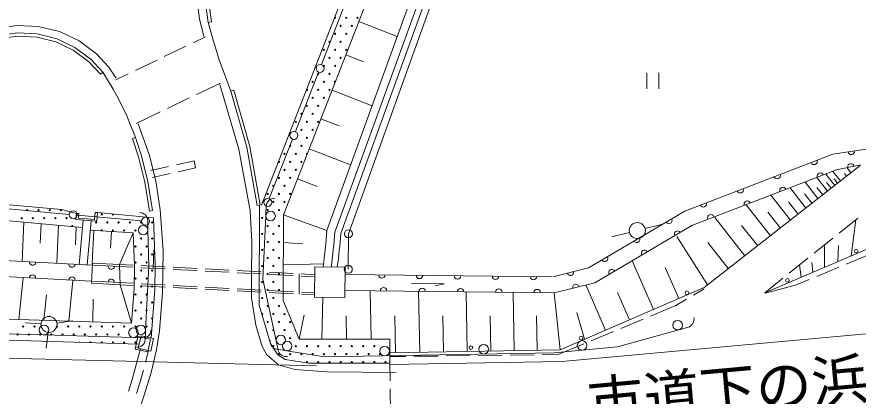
# Model space of a CAD drawing. Units: millimetres, scale not verified. Extents: x 40000 to 680000, y 20000 to 380000.
# Drawn here: x 498190 to 550666, y 273192 to 296882 of the extents above; entities that cross this region are included whole.
import ezdxf
from ezdxf.enums import TextEntityAlignment as Align

# ---------------------------------------------------------------- set-up
doc = ezdxf.new("R2010")
doc.units = ezdxf.units.MM
doc.header["$LTSCALE"] = 1000
doc.layers.add('M-BGD', color=7, linetype='Continuous', lineweight=13)
doc.layers.add('M-BMK-ROW', color=30, linetype='Continuous', lineweight=13)
doc.layers.add('M-BMK-HTXT', color=7, linetype='Continuous')
doc.styles.add('ＭＳ ゴシック', font='')
doc.styles.get('ＭＳ ゴシック').set_extended_font_data('MS Gothic')

msp = doc.modelspace()

# ---------------------------------------------------------------- linework, layer by layer
at = {"layer": 'M-BGD'}
for p, q in [((520111, 302239), (513447, 285121)), ((517534, 283548), (523281, 299424)), ((518027, 283442), (523689, 299083)), ((518402, 283361), (523999, 298823)), ((510132, 296534), (509968, 297736)), ((510330, 296561), (510170, 297740)), ((517190, 293895), (518636, 297612)), ((510330, 296561), (510132, 296534)), ((510447, 295355), (510132, 296534)), ((521913, 295646), (519518, 296580)), ((498232, 295873), (496966, 295703)), ((498240, 295672), (497008, 295507)), ((499469, 295809), (498232, 295873)), ((499441, 295611), (498240, 295672)), ((500628, 295325), (499441, 295611)), ((500697, 295514), (499469, 295809)), ((501814, 294963), (500697, 295514)), ((509954, 295629), (509189, 295262)), ((501709, 294792), (500628, 295325)), ((502821, 294212), (501814, 294963)), ((508738, 295046), (507386, 294396)), ((510809, 294187), (510447, 295355)), ((502687, 294063), (501709, 294792)), ((519812, 294075), (518710, 294505)), ((503399, 293295), (502687, 294063)), ((503545, 293431), (502821, 294212)), ((506935, 294180), (505583, 293531)), ((511533, 292249), (510809, 294187)), ((503545, 293431), (503399, 293295)), ((504200, 292363), (503545, 293431)), ((515563, 289711), (517009, 293429)), ((537487, 293376), (537487, 292376)), ((538237, 292376), (538237, 293376)), ((505132, 293314), (504367, 292947)), ((504512, 291802), (504200, 292363)), ((510884, 292748), (509388, 292030)), ((511725, 292305), (511533, 292249)), ((512733, 288793), (511725, 292305)), ((520348, 291324), (517851, 292297)), ((505041, 290700), (504512, 291802)), ((508937, 291813), (507585, 291164)), ((512538, 288748), (511533, 292249)), ((507134, 290948), (505638, 290229)), ((505589, 289344), (505041, 290700)), ((518295, 290066), (517155, 290510)), ((505400, 289281), (505589, 289344)), ((505400, 289281), (505778, 288147)), ((505589, 289344), (505970, 288203)), ((513936, 285528), (515382, 289245)), ((513178, 285108), (512538, 288748)), ((513375, 285142), (512733, 288793)), ((519011, 287630), (516426, 288638)), ((551448, 288664), (549081, 288297)), ((505778, 288147), (506172, 286556)), ((505970, 288203), (506368, 286596)), ((549081, 288297), (539857, 284747)), ((509246, 287895), (508146, 287646)), ((509246, 287895), (509343, 287456)), ((550787, 287594), (541070, 279979)), ((549317, 287320), (550813, 287638)), ((507658, 287535), (506558, 287286)), ((507756, 287096), (506658, 286847)), ((509343, 287456), (508244, 287207)), ((540300, 283846), (549318, 287320)), ((549201, 286352), (548647, 287061)), ((549557, 286630), (549087, 287231)), ((549941, 286931), (549813, 287096)), ((550216, 287147), (549973, 287459)), ((506172, 286556), (506463, 284754)), ((506368, 286596), (506660, 284786)), ((516915, 286287), (515696, 286762)), ((548158, 285534), (547354, 286563)), ((548745, 285994), (548081, 286843)), ((548973, 286173), (548693, 286531)), ((549379, 286491), (549163, 286768)), ((500976, 284853), (483637, 286433)), ((547409, 284938), (546420, 286203)), ((548452, 285764), (548090, 286227)), ((513993, 285465), (514080, 285508)), ((514080, 285508), (514184, 285528)), ((514184, 285528), (514269, 285532)), ((546441, 284180), (545220, 285741)), ((547786, 285233), (547315, 285836)), ((483778, 285416), (502279, 283730)), ((513375, 285142), (513178, 285108)), ((513324, 285142), (513308, 278874)), ((513724, 284556), (513747, 285055)), ((513747, 285055), (513761, 285155)), ((513761, 285155), (513790, 285244)), ((513790, 285244), (513844, 285331)), ((513844, 285331), (513908, 285403)), ((513908, 285403), (513993, 285465)), ((545196, 283207), (543679, 285147)), ((546925, 284559), (546319, 285334)), ((501464, 284544), (497452, 284903)), ((501909, 284610), (500976, 284853)), ((501874, 284221), (501909, 284610)), ((502059, 284596), (501909, 284610)), ((505975, 284140), (501962, 284499)), ((502033, 284309), (502059, 284596)), ((503073, 284660), (503032, 284231)), ((503214, 284659), (503073, 284660)), ((503222, 284646), (503171, 284119)), ((506721, 284335), (503214, 284659)), ((505844, 284656), (505936, 284648)), ((505936, 284648), (506040, 284620)), ((506040, 284620), (506141, 284567)), ((506141, 284567), (506207, 284511)), ((506207, 284511), (506274, 284433)), ((506274, 284433), (506321, 284341)), ((506463, 284754), (506660, 284786)), ((513538, 280503), (513719, 284456)), ((513724, 284556), (513719, 284456)), ((514809, 279167), (514822, 284518)), ((517534, 283548), (514822, 284518)), ((539858, 284747), (533849, 281212)), ((545819, 283693), (545040, 284689)), ((498621, 284063), (498513, 281603)), ((499704, 283964), (499650, 282739)), ((503171, 284119), (501874, 284221)), ((503032, 284231), (502033, 284309)), ((502078, 281416), (502318, 284186)), ((502577, 281392), (502817, 284147)), ((506321, 284341), (506345, 284254)), ((506345, 284254), (506355, 284167)), ((506355, 284167), (506366, 283667)), ((506827, 281362), (506721, 284335)), ((538481, 283942), (537375, 283661)), ((543598, 281956), (541723, 284354)), ((550646, 284318), (549477, 283378)), ((550230, 281957), (550511, 284210)), ((500795, 283865), (500691, 281489)), ((501898, 283765), (501848, 282643)), ((505454, 283400), (502766, 283556)), ((502984, 283544), (502894, 281507)), ((504088, 283479), (504042, 282443)), ((505454, 283400), (504595, 281418)), ((506368, 283567), (506366, 283667)), ((506368, 283567), (506417, 281308)), ((534243, 280278), (540300, 283846)), ((536406, 283415), (535301, 283133)), ((544397, 282582), (543397, 283861)), ((541272, 280137), (539345, 283163)), ((544850, 279651), (552527, 282941)), ((549087, 283065), (547919, 282125)), ((502897, 281373), (481586, 282494)), ((514818, 282799), (516024, 282707)), ((542571, 281154), (541286, 282797)), ((548560, 281241), (548569, 282648)), ((549402, 281602), (549433, 282601)), ((506742, 282305), (506692, 281173)), ((547529, 281811), (546360, 280871)), ((551311, 282018), (549926, 281442)), ((481533, 281496), (502845, 280376)), ((502838, 280248), (502904, 281507)), ((502897, 281377), (504600, 281287)), ((502904, 281507), (504595, 281418)), ((504595, 281418), (504638, 280154)), ((504595, 281418), (505437, 281374)), ((504600, 281287), (505438, 281243)), ((505936, 281347), (507434, 281269)), ((506417, 281308), (506224, 277319)), ((506801, 279849), (506827, 281362)), ((514815, 281400), (517317, 281457)), ((537891, 278602), (536572, 281650)), ((547109, 280619), (547003, 281388)), ((547831, 280928), (547773, 281536)), ((505937, 281217), (507435, 281138)), ((507933, 281242), (509431, 281164)), ((507935, 281112), (509433, 281033)), ((509930, 281137), (511428, 281059)), ((509932, 281007), (511430, 280928)), ((511928, 281032), (513426, 280954)), ((511929, 280902), (513427, 280824)), ((513925, 280928), (515423, 280849)), ((513926, 280797), (515424, 280719)), ((515796, 279567), (515810, 280828)), ((515922, 280823), (516764, 280778)), ((516769, 281266), (516748, 279366)), ((518669, 281245), (516769, 281266)), ((518648, 279345), (518669, 281245)), ((531566, 280646), (518664, 280792)), ((533850, 281212), (531613, 280654)), ((539480, 279291), (538637, 281237)), ((549464, 281251), (548079, 280675)), ((498324, 277984), (498585, 280578)), ((501428, 277884), (501681, 280411)), ((504638, 280154), (502838, 280248)), ((502845, 280378), (504634, 280284)), ((504634, 280284), (505449, 280241)), ((514363, 276644), (513538, 280503)), ((515924, 280692), (516762, 280648)), ((524835, 280217), (522798, 280232)), ((531707, 279646), (534243, 280278)), ((545971, 280558), (544845, 279653)), ((547617, 280483), (546764, 280129)), ((505332, 277757), (504638, 280154)), ((505451, 280111), (504638, 280154)), ((505949, 280215), (507447, 280136)), ((507448, 280006), (505950, 280085)), ((506563, 276824), (506801, 279849)), ((507946, 280110), (509444, 280031)), ((509445, 279901), (507947, 279980)), ((509943, 280005), (511441, 279926)), ((511443, 279796), (509945, 279875)), ((511941, 279900), (513438, 279822)), ((513440, 279691), (511942, 279770)), ((513938, 279795), (515436, 279717)), ((518653, 279793), (531707, 279646)), ((520287, 276757), (520234, 279775)), ((523319, 275931), (523253, 279741)), ((524283, 280083), (524835, 280217)), ((526287, 275983), (526222, 279708)), ((532077, 276084), (541070, 279979)), ((534903, 277308), (533678, 280137)), ((541063, 279888), (540398, 279499)), ((546764, 280129), (544873, 279635)), ((499876, 277934), (500036, 279523)), ((502921, 277835), (502954, 279250)), ((515437, 279586), (513939, 279665)), ((515935, 279690), (516751, 279647)), ((516749, 279517), (515936, 279560)), ((516748, 279366), (518648, 279345)), ((517206, 276761), (517267, 279361)), ((529206, 276034), (529142, 279675)), ((532077, 276084), (531707, 279646)), ((536397, 277955), (535654, 279673)), ((539967, 279246), (539302, 278857)), ((513308, 278874), (514012, 276486)), ((515791, 276761), (514809, 279167)), ((539303, 278857), (537707, 278191)), ((505332, 277757), (488571, 278301)), ((515791, 276761), (516104, 278283)), ((518752, 276757), (518727, 278216)), ((521811, 275905), (521771, 278217)), ((524803, 275957), (524764, 278218)), ((527746, 276009), (527708, 278218)), ((530641, 276059), (530604, 278219)), ((532183, 275356), (564562, 278316)), ((533604, 276745), (533125, 278410)), ((499697, 277706), (498700, 277778)), ((500690, 277746), (501678, 277900)), ((537246, 277999), (535862, 277421)), ((540301, 277644), (540224, 277576)), ((540361, 277728), (540301, 277644)), ((540399, 277806), (540361, 277728)), ((540425, 277917), (540399, 277806)), ((540410, 278116), (540426, 278024)), ((540426, 278024), (540425, 277917)), ((485466, 277092), (505821, 276440)), ((505453, 276860), (489460, 277340)), ((500137, 277178), (500019, 276185)), ((506219, 277219), (506195, 276719)), ((506219, 277219), (506224, 277319)), ((506522, 277133), (506464, 277034)), ((506555, 277234), (506522, 277133)), ((506568, 277327), (506555, 277234)), ((535400, 277229), (534016, 276651)), ((539486, 277338), (535663, 276266)), ((539486, 277338), (539583, 277365)), ((540064, 277500), (539583, 277365)), ((540146, 277530), (540064, 277500)), ((540224, 277576), (540146, 277530)), ((505453, 276860), (505554, 276857)), ((506053, 276842), (505554, 276857)), ((505736, 276911), (505578, 276127)), ((505736, 276911), (506520, 276754)), ((505937, 276960), (505764, 276185)), ((506713, 276787), (505937, 276960)), ((506141, 276847), (506053, 276842)), ((506229, 276866), (506141, 276847)), ((506180, 276620), (506151, 276531)), ((506195, 276719), (506180, 276620)), ((506323, 276909), (506229, 276866)), ((506405, 276971), (506323, 276909)), ((506520, 276754), (506363, 275969)), ((506464, 277034), (506405, 276971)), ((506540, 276012), (506713, 276787)), ((513990, 276614), (513996, 276699)), ((513999, 276508), (513990, 276614)), ((514363, 276644), (514384, 276546)), ((514488, 276057), (514384, 276546)), ((521465, 276760), (515791, 276761)), ((521465, 276760), (521465, 275260)), ((505901, 276155), (505383, 274225)), ((505578, 276127), (506363, 275969)), ((505757, 276247), (505672, 276244)), ((505861, 276267), (505757, 276247)), ((505764, 276185), (506540, 276012)), ((505948, 276311), (505861, 276267)), ((506033, 276372), (505948, 276311)), ((506097, 276444), (506033, 276372)), ((506151, 276531), (506097, 276444)), ((506212, 275307), (506409, 276041)), ((514032, 276417), (513999, 276508)), ((514012, 276486), (514468, 275779)), ((514083, 276325), (514032, 276417)), ((514147, 276254), (514083, 276325)), ((514228, 276190), (514147, 276254)), ((514313, 276151), (514228, 276190)), ((514410, 276125), (514313, 276151)), ((514904, 276045), (514410, 276125)), ((514514, 275973), (514488, 276057)), ((514904, 276045), (515002, 276029)), ((517396, 275642), (515002, 276029)), ((521465, 275899), (532077, 276084)), ((535663, 276266), (531697, 275905)), ((533555, 276458), (531959, 275792)), ((516860, 275083), (497424, 275576)), ((514468, 275779), (514934, 275477)), ((514554, 275892), (514514, 275973)), ((514617, 275811), (514554, 275892)), ((514698, 275747), (514617, 275811)), ((514773, 275704), (514698, 275747)), ((514883, 275671), (514773, 275704)), ((514989, 275663), (514883, 275671)), ((515082, 275673), (514989, 275663)), ((531697, 275905), (517396, 275642)), ((522463, 275677), (521465, 275665)), ((524462, 275701), (522962, 275683)), ((526462, 275726), (524962, 275707)), ((528462, 275750), (526962, 275732)), ((530462, 275774), (528962, 275756)), ((531959, 275792), (530962, 275780)), ((514934, 275477), (516396, 275261)), ((516396, 275261), (521465, 275260)), ((521478, 274158), (521465, 275260)), ((532183, 275356), (521466, 275165)), ((505885, 274090), (506082, 274824)), ((505154, 273508), (505383, 274225)), ((505651, 273354), (505885, 274090)), ((521502, 272158), (521484, 273658))]:
    msp.add_line(p, q, dxfattribs=at)
for points in [[(514822, 284518), (521311, 301187), (525568, 303528)], [(511760, 303086), (510210, 300821), (509776, 299723), (509582, 299036), (509441, 297855), (509578, 296749), (509858, 295660)], [(504377, 293042), (503907, 293753), (503149, 294573), (502084, 295382), (500856, 295958), (499541, 296276), (498205, 296341), (496871, 296174), (495589, 295791), (490539, 293622), (485493, 291528), (480456, 289534), (475880, 287794), (469358, 285379), (463445, 283212), (456021, 280592), (443616, 276357), (432497, 272561)], [(510845, 292659), (512037, 288624), (512742, 284776), (512851, 282827), (512820, 280654), (512836, 279326), (513092, 277619), (513498, 276288), (513788, 275782), (514518, 275141), (515529, 274864), (517545, 274718), (521852, 274666)], [(498393, 244035), (499158, 249004), (500041, 253653), (501111, 258408), (501870, 261235), (502647, 263749), (503591, 266367), (504651, 269143), (505545, 271512), (506139, 273265), (506561, 274680), (506900, 276091), (507094, 277284), (507267, 279670), (507307, 282270), (507128, 284822), (506866, 286641), (506450, 288280), (505766, 290204)], [(505332, 277757), (505502, 279911), (505526, 281350), (505454, 283400)]]:
    msp.add_lwpolyline(points, dxfattribs=at)
for centre, radius in [((518738, 296822), 37.5), ((519438, 296822), 37.5), ((518388, 296322), 37.5), ((519088, 296322), 37.5), ((518038, 295822), 37.5), ((518738, 295822), 37.5), ((517688, 295322), 37.5), ((518388, 295322), 37.5), ((517338, 294822), 37.5), ((518038, 294822), 37.5), ((518738, 294822), 37.5), ((517100, 293662), 249), ((517688, 294322), 37.5), ((518388, 294322), 37.5), ((516988, 293322), 37.5), ((517338, 293822), 37.5), ((517688, 293322), 37.5), ((518038, 293822), 37.5), ((516638, 292822), 37.5), ((517338, 292822), 37.5), ((516988, 292322), 37.5), ((517688, 292322), 37.5), ((516638, 291822), 37.5), ((517338, 291822), 37.5), ((516288, 291322), 37.5), ((516988, 291322), 37.5), ((515938, 290822), 37.5), ((516638, 290822), 37.5), ((515588, 290322), 37.5), ((516288, 290322), 37.5), ((516988, 290322), 37.5), ((515473, 289478), 249), ((515938, 289822), 37.5), ((516638, 289822), 37.5), ((516288, 289322), 37.5), ((515238, 288822), 37.5), ((515938, 288822), 37.5), ((514888, 288322), 37.5), ((515588, 288322), 37.5), ((515238, 287822), 37.5), ((515938, 287822), 37.5), ((514888, 287322), 37.5), ((515588, 287322), 37.5), ((514538, 286822), 37.5), ((515238, 286822), 37.5), ((514188, 286322), 37.5), ((514888, 286322), 37.5), ((513845, 285295), 249), ((513838, 285822), 37.5), ((514538, 285822), 37.5), ((515238, 285822), 37.5), ((514188, 285322), 37.5), ((514888, 285322), 37.5), ((498843, 284812), 37.5), ((499543, 284812), 37.5), ((500243, 284812), 37.5), ((500943, 284812), 37.5), ((501713, 284521), 249), ((503487, 284543), 37.5), ((514017, 284442), 298), ((513838, 284822), 37.5), ((514538, 284822), 37.5), ((498493, 284312), 37.5), ((499193, 284312), 37.5), ((499893, 284312), 37.5), ((500593, 284312), 37.5), ((501293, 284312), 37.5), ((503137, 284043), 37.5), ((503837, 284043), 37.5), ((504537, 284043), 37.5), ((505237, 284043), 37.5), ((505937, 284043), 37.5), ((506224, 284118), 249), ((506637, 284043), 37.5), ((513488, 284322), 37.5), ((536891, 283535), 500), ((504187, 283543), 37.5), ((504887, 283543), 37.5), ((505587, 283543), 37.5), ((506069, 283560), 298), ((513838, 283822), 37.5), ((514538, 283822), 37.5), ((505937, 283043), 37.5), ((506637, 283043), 37.5), ((513488, 283322), 37.5), ((513838, 282822), 37.5), ((514188, 283322), 37.5), ((514538, 282822), 37.5), ((505587, 282543), 37.5), ((506287, 282543), 37.5), ((513488, 282322), 37.5), ((514188, 282322), 37.5), ((550544, 282252), 115), ((550545, 282252), 115), ((505937, 282043), 37.5), ((506637, 282043), 37.5), ((513838, 281822), 37.5), ((514538, 281822), 37.5), ((505587, 281543), 37.5), ((506287, 281543), 37.5), ((513488, 281322), 37.5), ((514188, 281322), 37.5), ((505937, 281043), 37.5), ((506637, 281043), 37.5), ((513838, 280822), 37.5), ((514538, 280822), 37.5), ((505587, 280543), 37.5), ((506287, 280543), 37.5), ((513488, 280322), 37.5), ((514188, 280322), 37.5), ((546250, 280419), 115), ((546251, 280419), 115), ((505937, 280043), 37.5), ((506637, 280043), 37.5), ((513838, 279822), 37.5), ((514538, 279822), 37.5), ((539984, 279650), 115), ((539985, 279650), 115), ((505587, 279543), 37.5), ((506287, 279543), 37.5), ((513488, 279322), 37.5), ((514188, 279322), 37.5), ((505937, 279043), 37.5), ((506637, 279043), 37.5), ((513838, 278822), 37.5), ((514538, 278822), 37.5), ((500196, 277670), 500), ((505587, 278543), 37.5), ((506287, 278543), 37.5), ((514188, 278322), 37.5), ((514888, 278322), 37.5), ((499884, 277325), 298), ((505926, 277333), 298), ((505937, 278043), 37.5), ((513838, 277822), 37.5), ((514538, 277822), 37.5), ((515238, 277822), 37.5), ((539406, 277625), 298), ((498237, 277043), 37.5), ((498587, 277543), 37.5), ((498937, 277043), 37.5), ((499287, 277543), 37.5), ((499637, 277043), 37.5), ((500337, 277043), 37.5), ((500687, 277543), 37.5), ((501037, 277043), 37.5), ((501387, 277543), 37.5), ((501737, 277043), 37.5), ((502087, 277543), 37.5), ((502437, 277043), 37.5), ((502787, 277543), 37.5), ((503137, 277043), 37.5), ((503487, 277543), 37.5), ((503837, 277043), 37.5), ((504187, 277543), 37.5), ((504537, 277043), 37.5), ((504887, 277543), 37.5), ((505462, 277158), 298), ((505587, 277543), 37.5), ((506287, 277543), 37.5), ((514188, 277322), 37.5), ((514888, 277322), 37.5), ((504187, 276543), 37.5), ((504887, 276543), 37.5), ((505587, 276543), 37.5), ((514655, 276706), 298), ((515050, 276324), 298), ((515238, 276822), 37.5), ((533445, 276364), 298), ((533382, 276824), 115), ((533382, 276824), 115), ((514188, 276322), 37.5), ((515588, 276322), 37.5), ((516288, 276322), 37.5), ((516988, 276322), 37.5), ((517688, 276322), 37.5), ((518388, 276322), 37.5), ((519088, 276322), 37.5), ((519788, 276322), 37.5), ((520488, 276322), 37.5), ((521135, 276009), 298), ((526516, 276224), 115), ((526516, 276224), 115), ((527305, 276123), 298), ((514538, 275822), 37.5), ((515238, 275822), 37.5), ((515938, 275822), 37.5), ((516638, 275822), 37.5), ((517338, 275822), 37.5), ((518038, 275822), 37.5), ((518738, 275822), 37.5), ((519438, 275822), 37.5), ((520138, 275822), 37.5), ((520838, 275822), 37.5), ((516288, 275322), 37.5), ((516988, 275322), 37.5), ((517688, 275322), 37.5), ((518388, 275322), 37.5), ((519088, 275322), 37.5), ((519788, 275322), 37.5), ((520488, 275322), 37.5), ((521188, 275322), 37.5)]:
    msp.add_circle(centre, radius, dxfattribs=at)
for centre, radius, start, end in [((518038, 296822), 37.5, 184.6573, 132.8062), ((518038, 292822), 37.5, 44.5934, 272.8701), ((516288, 292322), 37.5, 178.8132, 138.6503), ((515238, 289822), 37.5, 325.0136, 352.45), ((516288, 288322), 37.5, 47.0717, 270.3918), ((550244, 288479), 200, 188.0817, 8.0817), ((550245, 288479), 200, 188.0817, 8.0817), ((514538, 287822), 37.5, 170.481, 146.9825), ((547917, 287849), 198, 201.3803, 21.3803), ((547917, 287849), 198, 201.3803, 21.3803), ((550209, 287512), 200, 8.0817, 188.0817), ((550209, 287512), 200, 8.0817, 188.0817), ((548302, 286935), 202, 20.3752, 200.3752), ((548303, 286935), 202, 20.3752, 200.3752), ((545616, 286967), 198, 201.3803, 21.3803), ((545616, 286967), 198, 201.3803, 21.3803), ((543312, 286080), 198, 201.3803, 21.3803), ((543313, 286081), 198, 201.3803, 21.3803), ((545972, 286043), 202, 20.3752, 200.3752), ((545972, 286043), 202, 20.3752, 200.3752), ((513488, 285322), 37.5, 317.4223, 0.0412), ((541014, 285192), 198, 201.3803, 21.3803), ((541014, 285192), 198, 201.3803, 21.3803), ((543748, 285186), 202, 20.3752, 200.3752), ((543748, 285186), 202, 20.3752, 200.3752), ((504187, 284543), 37.5, 148.1523, 21.6835), ((541474, 284331), 202, 20.3752, 200.3752), ((538859, 284158), 197, 210.6736, 30.6736), ((538860, 284159), 197, 210.6736, 30.6736), ((501643, 283812), 37.5, 315.6322, 213.9522), ((502787, 283543), 37.5, 15.2762, 122.2694), ((503487, 283543), 37.5, 306.8116, 226.5332), ((480140, 286371), 37500, 352.1668, 355.6827), ((480140, 286371), 38000, 352.2619, 355.5792), ((539396, 283314), 197, 30.6736, 210.6736), ((539396, 283314), 197, 30.6736, 210.6736), ((480140, 286371), 38380, 352.3325, 355.5019), ((536860, 282981), 197, 210.6736, 30.6736), ((534861, 281803), 197, 210.6736, 30.6736), ((537343, 282113), 201, 31.505, 211.505), ((537343, 282112), 201, 31.505, 211.505), ((499182, 281569), 198, 177.1059, 357.1059), ((499183, 281569), 198, 177.1059, 357.1059), ((501632, 281442), 198, 177.1059, 357.1059), ((501632, 281442), 198, 177.1059, 357.1059), ((504085, 281313), 198, 177.1059, 357.1059), ((499161, 280568), 198, 357.1059, 177.1059), ((499161, 280567), 198, 357.1059, 177.1059), ((520949, 280765), 202, 179.7655, 359.7655), ((520949, 280765), 202, 179.7655, 359.7655), ((532722, 280932), 200, 193.2502, 13.2502), ((532723, 280932), 200, 193.2502, 13.2502), ((535301, 280909), 197, 30.6736, 210.6736), ((535301, 280909), 197, 30.6736, 210.6736), ((501626, 280444), 198, 357.1059, 177.1059), ((504078, 280305), 198, 357.1059, 177.1059), ((523310, 280737), 202, 179.7655, 359.7655), ((523311, 280737), 202, 179.7655, 359.7655), ((525678, 280711), 202, 179.7655, 359.7655), ((525679, 280711), 202, 179.7655, 359.7655), ((528042, 280687), 202, 179.7655, 359.7655), ((528042, 280687), 202, 179.7655, 359.7655), ((530408, 280656), 202, 179.7655, 359.7655), ((530408, 280656), 202, 179.7655, 359.7655), ((521066, 279774), 202, 359.7655, 179.7655), ((521066, 279775), 202, 359.7655, 179.7655), ((523474, 279738), 202, 359.7655, 179.7655), ((523474, 279737), 202, 359.7655, 179.7655), ((525864, 279713), 202, 359.7655, 179.7655), ((525865, 279713), 202, 359.7655, 179.7655), ((528254, 279688), 202, 359.7655, 179.7655), ((528255, 279688), 202, 359.7655, 179.7655), ((530645, 279663), 202, 359.7655, 179.7655), ((530645, 279663), 202, 359.7655, 179.7655), ((533060, 279982), 199, 15.2648, 195.2648), ((503209, 280088), 3500, 327.4561, 327.4672), ((513488, 278322), 37.5, 260.3954, 132.4513), ((506637, 278043), 37.5, 50.3206, 300.6555), ((515588, 277322), 37.5, 152.1048, 252.3133), ((502087, 276543), 37.5, 24.9219, 151.4077), ((502787, 276543), 37.5, 349.6781, 186.6516), ((503487, 276543), 37.5, 309.9739, 226.3557)]:
    msp.add_arc(centre, radius, start, end, dxfattribs=at)
at = {"layer": 'M-BMK-ROW'}
msp.add_lwpolyline([(518865, 281119), (518874, 283334), (524325, 298523), (538091, 306927), (544916, 311387), (559109, 321622)], dxfattribs=at)
for centre in [(518874, 283334), (518865, 281119)]:
    msp.add_circle(centre, 250, dxfattribs=at)

# ---------------------------------------------------------------- texts
at = {"layer": 'M-BMK-HTXT', "style": 'ＭＳ ゴシック'}
msp.add_text('市道下の浜・棚田線', height=2566, rotation=5.28, dxfattribs=at).set_placement((549685, 272148), align=Align.BOTTOM_CENTER)

doc.saveas('drawing.dxf')
